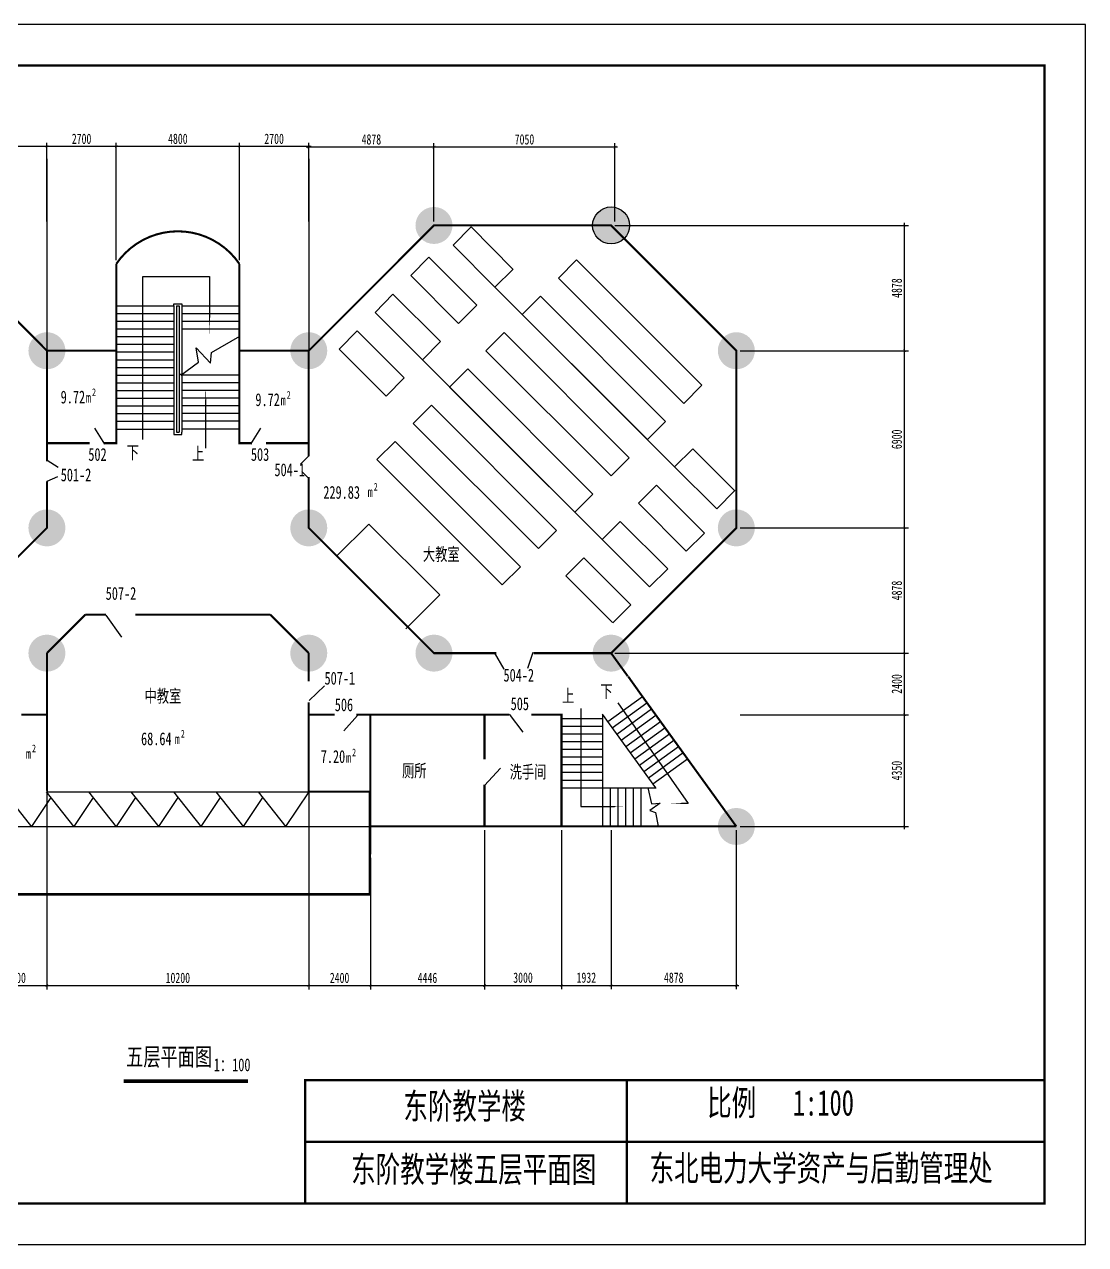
# Model space of a CAD drawing. Extents: x -14860 to 52340, y -41999 to 5521.
# Drawn here: x 11000 to 52340, y -41999 to 5521 of the extents above; entities that cross this region are included whole.
import ezdxf

# ---------------------------------------------------------------- set-up
doc = ezdxf.new("R2010")
doc.units = 0
doc.layers.get('0').update_dxf_attribs({"linetype": 'CONTINUOUS'})
doc.layers.get('DEFPOINTS').update_dxf_attribs({"linetype": 'CONTINUOUS'})
doc.layers.add('其他', color=4, linetype='CONTINUOUS')
doc.styles.add('1', font='SIMFANG.TTF', dxfattribs={"width": 0.7, "height": 400})
doc.dimstyles.get("Standard").update_dxf_attribs({"dimtxt": 0.18, "dimasz": 0.18, "dimexe": 0.18, "dimexo": 0.0625, "dimgap": 0.09, "dimtad": 0, "dimtih": 1, "dimtoh": 1, "dimdec": 4, "dimzin": 0, "dimdsep": 46, "dimtxsty": 'Standard', "dimcen": 0.09, "dimadec": 0, "dimazin": 0, "dimtfac": 1, "dimtdec": 4, "dimtofl": 0, "dimtmove": 0, "dimatfit": 3, "dimfxl": 0, "dimtolj": 1, "dimtzin": 0, "dimarcsym": 0})

# ---------------------------------------------------------------- blocks, each defined once
blk = doc.blocks.new('_ARCHTICK')
at = {"color": 0, "linetype": 'ByBlock', "const_width": 0.15}
blk.add_lwpolyline([(-0.5, -0.5), (0.5, 0.5)], dxfattribs=at)
blk = doc.blocks.new('*D5')
at = {"layer": 'DEFPOINTS', "color": 0}
for p in [(9478, -25715), (11878, -26792), (11878, -31911)]:
    blk.add_point(p, dxfattribs=at)
at = {"layer": '其他', "color": 0, "lineweight": -2}
for p, q in [((11878, -26942), (11878, -32061)), ((9378, -31911), (11978, -31911))]:
    blk.add_line(p, q, dxfattribs=at)
at = {"layer": '其他', "color": 0, "lineweight": -2, "xscale": 100, "yscale": 100, "zscale": 100, "rotation": 180}
blk.add_blockref('_ARCHTICK', (9478, -31911), dxfattribs=at)
at = {"layer": '其他', "color": 0, "lineweight": -2, "xscale": 100, "yscale": 100, "zscale": 100}
blk.add_blockref('_ARCHTICK', (11878, -31911), dxfattribs=at)
at = {"layer": '其他', "color": 0, "insert": (10678, -31611), "char_height": 400, "attachment_point": 5, "style": '1'}
blk.add_mtext('\\A1;2400', dxfattribs=at)
blk = doc.blocks.new('*D6')
at = {"layer": 'DEFPOINTS', "color": 0}
for p in [(11878, -26792), (22078, -26792), (22078, -31911)]:
    blk.add_point(p, dxfattribs=at)
at = {"layer": '其他', "color": 0, "lineweight": -2}
for p, q in [((22078, -26942), (22078, -32061)), ((11778, -31911), (22178, -31911))]:
    blk.add_line(p, q, dxfattribs=at)
at = {"layer": '其他', "color": 0, "lineweight": -2, "xscale": 100, "yscale": 100, "zscale": 100, "rotation": 180}
blk.add_blockref('_ARCHTICK', (11878, -31911), dxfattribs=at)
at = {"layer": '其他', "color": 0, "lineweight": -2, "xscale": 100, "yscale": 100, "zscale": 100}
blk.add_blockref('_ARCHTICK', (22078, -31911), dxfattribs=at)
at = {"layer": '其他', "color": 0, "insert": (16978, -31611), "char_height": 400, "attachment_point": 5, "style": '1'}
blk.add_mtext('\\A1;10200', dxfattribs=at)
blk = doc.blocks.new('*D7')
at = {"layer": 'DEFPOINTS', "color": 0}
for p in [(22078, -26792), (24478, -26792), (24478, -31911)]:
    blk.add_point(p, dxfattribs=at)
at = {"layer": '其他', "color": 0, "lineweight": -2}
for p, q in [((24478, -26942), (24478, -32061)), ((21978, -31911), (24578, -31911))]:
    blk.add_line(p, q, dxfattribs=at)
at = {"layer": '其他', "color": 0, "lineweight": -2, "xscale": 100, "yscale": 100, "zscale": 100, "rotation": 180}
blk.add_blockref('_ARCHTICK', (22078, -31911), dxfattribs=at)
at = {"layer": '其他', "color": 0, "lineweight": -2, "xscale": 100, "yscale": 100, "zscale": 100}
blk.add_blockref('_ARCHTICK', (24478, -31911), dxfattribs=at)
at = {"layer": '其他', "color": 0, "insert": (23278, -31611), "char_height": 400, "attachment_point": 5, "style": '1'}
blk.add_mtext('\\A1;2400', dxfattribs=at)
blk = doc.blocks.new('*D8')
at = {"layer": 'DEFPOINTS', "color": 0}
for p in [(28924, -25715), (24478, -26792), (28924, -31911)]:
    blk.add_point(p, dxfattribs=at)
at = {"layer": '其他', "color": 0, "lineweight": -2}
for p, q in [((28924, -25865), (28924, -32061)), ((24378, -31911), (29024, -31911))]:
    blk.add_line(p, q, dxfattribs=at)
at = {"layer": '其他', "color": 0, "lineweight": -2, "xscale": 100, "yscale": 100, "zscale": 100, "rotation": 180}
blk.add_blockref('_ARCHTICK', (24478, -31911), dxfattribs=at)
at = {"layer": '其他', "color": 0, "lineweight": -2, "xscale": 100, "yscale": 100, "zscale": 100}
blk.add_blockref('_ARCHTICK', (28924, -31911), dxfattribs=at)
at = {"layer": '其他', "color": 0, "insert": (26701, -31611), "char_height": 400, "attachment_point": 5, "style": '1'}
blk.add_mtext('\\A1;4446', dxfattribs=at)
blk = doc.blocks.new('*D9')
at = {"layer": 'DEFPOINTS', "color": 0}
for p in [(28924, -25715), (31924, -25715), (31924, -31905)]:
    blk.add_point(p, dxfattribs=at)
at = {"layer": '其他', "color": 0, "lineweight": -2}
for p, q in [((28924, -25865), (28924, -32055)), ((31924, -25865), (31924, -32055)), ((28824, -31905), (32024, -31905))]:
    blk.add_line(p, q, dxfattribs=at)
at = {"layer": '其他', "color": 0, "lineweight": -2, "xscale": 100, "yscale": 100, "zscale": 100, "rotation": 180}
blk.add_blockref('_ARCHTICK', (28924, -31905), dxfattribs=at)
at = {"layer": '其他', "color": 0, "lineweight": -2, "xscale": 100, "yscale": 100, "zscale": 100}
blk.add_blockref('_ARCHTICK', (31924, -31905), dxfattribs=at)
at = {"layer": '其他', "color": 0, "insert": (30424, -31605), "char_height": 400, "attachment_point": 5, "style": '1'}
blk.add_mtext('\\A1;3000', dxfattribs=at)
blk = doc.blocks.new('*D10')
at = {"layer": 'DEFPOINTS', "color": 0}
for p in [(31924, -25715), (33856, -25715), (33856, -31905)]:
    blk.add_point(p, dxfattribs=at)
at = {"layer": '其他', "color": 0, "lineweight": -2}
for p, q in [((31924, -25865), (31924, -32055)), ((33856, -25865), (33856, -32055)), ((31824, -31905), (33956, -31905))]:
    blk.add_line(p, q, dxfattribs=at)
at = {"layer": '其他', "color": 0, "lineweight": -2, "xscale": 100, "yscale": 100, "zscale": 100, "rotation": 180}
blk.add_blockref('_ARCHTICK', (31924, -31905), dxfattribs=at)
at = {"layer": '其他', "color": 0, "lineweight": -2, "xscale": 100, "yscale": 100, "zscale": 100}
blk.add_blockref('_ARCHTICK', (33856, -31905), dxfattribs=at)
at = {"layer": '其他', "color": 0, "insert": (32890, -31605), "char_height": 400, "attachment_point": 5, "style": '1'}
blk.add_mtext('\\A1;1932', dxfattribs=at)
blk = doc.blocks.new('*D11')
at = {"layer": 'DEFPOINTS', "color": 0}
for p in [(33856, -25715), (38734, -25715), (38734, -31905)]:
    blk.add_point(p, dxfattribs=at)
at = {"layer": '其他', "color": 0, "lineweight": -2}
for p, q in [((38734, -25865), (38734, -32055)), ((33756, -31905), (38834, -31905))]:
    blk.add_line(p, q, dxfattribs=at)
at = {"layer": '其他', "color": 0, "lineweight": -2, "xscale": 100, "yscale": 100, "zscale": 100, "rotation": 180}
blk.add_blockref('_ARCHTICK', (33856, -31905), dxfattribs=at)
at = {"layer": '其他', "color": 0, "lineweight": -2, "xscale": 100, "yscale": 100, "zscale": 100}
blk.add_blockref('_ARCHTICK', (38734, -31905), dxfattribs=at)
at = {"layer": '其他', "color": 0, "insert": (36295, -31605), "char_height": 400, "attachment_point": 5, "style": '1'}
blk.add_mtext('\\A1;4878', dxfattribs=at)
blk = doc.blocks.new('*D12')
at = {"layer": 'DEFPOINTS', "color": 0}
for p in [(38734, -21365), (45286, -21365), (38734, -25715)]:
    blk.add_point(p, dxfattribs=at)
at = {"layer": '其他', "color": 0, "lineweight": -2}
for p, q in [((38884, -21365), (45436, -21365)), ((45286, -25815), (45286, -21265)), ((38884, -25715), (45436, -25715))]:
    blk.add_line(p, q, dxfattribs=at)
at = {"layer": '其他', "color": 0, "lineweight": -2, "xscale": 100, "yscale": 100, "zscale": 100}
for p, rotation in [((45286, -21365), 90), ((45286, -25715), 270)]:
    blk.add_blockref('_ARCHTICK', p, dxfattribs=dict(at, rotation=rotation))
at = {"layer": '其他', "color": 0, "insert": (44986, -23540), "char_height": 400, "attachment_point": 5, "rotation": 90, "style": '1'}
blk.add_mtext('\\A1;4350', dxfattribs=at)
blk = doc.blocks.new('*D13')
at = {"layer": 'DEFPOINTS', "color": 0}
for p in [(33856, -18965), (45286, -18965), (38734, -21365)]:
    blk.add_point(p, dxfattribs=at)
at = {"layer": '其他', "color": 0, "lineweight": -2}
for p, q in [((34006, -18965), (45436, -18965)), ((45286, -21465), (45286, -18865))]:
    blk.add_line(p, q, dxfattribs=at)
at = {"layer": '其他', "color": 0, "lineweight": -2, "xscale": 100, "yscale": 100, "zscale": 100}
for p, rotation in [((45286, -18965), 90), ((45286, -21365), 270)]:
    blk.add_blockref('_ARCHTICK', p, dxfattribs=dict(at, rotation=rotation))
at = {"layer": '其他', "color": 0, "insert": (44986, -20165), "char_height": 400, "attachment_point": 5, "rotation": 90, "style": '1'}
blk.add_mtext('\\A1;2400', dxfattribs=at)
blk = doc.blocks.new('*D14')
at = {"layer": 'DEFPOINTS', "color": 0}
for p in [(38734, -14087), (45286, -14087), (33856, -18965)]:
    blk.add_point(p, dxfattribs=at)
at = {"layer": '其他', "color": 0, "lineweight": -2}
for p, q in [((38884, -14087), (45436, -14087)), ((45286, -19065), (45286, -13987))]:
    blk.add_line(p, q, dxfattribs=at)
at = {"layer": '其他', "color": 0, "lineweight": -2, "xscale": 100, "yscale": 100, "zscale": 100}
for p, rotation in [((45286, -14087), 90), ((45286, -18965), 270)]:
    blk.add_blockref('_ARCHTICK', p, dxfattribs=dict(at, rotation=rotation))
at = {"layer": '其他', "color": 0, "insert": (44986, -16526), "char_height": 400, "attachment_point": 5, "rotation": 90, "style": '1'}
blk.add_mtext('\\A1;4878', dxfattribs=at)
blk = doc.blocks.new('*D15')
at = {"layer": 'DEFPOINTS', "color": 0}
for p in [(38734, -7187), (45286, -7187), (38734, -14087)]:
    blk.add_point(p, dxfattribs=at)
at = {"layer": '其他', "color": 0, "lineweight": -2}
for p, q in [((45286, -14187), (45286, -7087)), ((38884, -7187), (45436, -7187))]:
    blk.add_line(p, q, dxfattribs=at)
at = {"layer": '其他', "color": 0, "lineweight": -2, "xscale": 100, "yscale": 100, "zscale": 100}
for p, rotation in [((45286, -7187), 90), ((45286, -14087), 270)]:
    blk.add_blockref('_ARCHTICK', p, dxfattribs=dict(at, rotation=rotation))
at = {"layer": '其他', "color": 0, "insert": (44986, -10637), "char_height": 400, "attachment_point": 5, "rotation": 90, "style": '1'}
blk.add_mtext('\\A1;6900', dxfattribs=at)
blk = doc.blocks.new('*D16')
at = {"layer": 'DEFPOINTS', "color": 0}
for p in [(33856, -2309), (45286, -2309), (38734, -7187)]:
    blk.add_point(p, dxfattribs=at)
at = {"layer": '其他', "color": 0, "lineweight": -2}
for p, q in [((34006, -2309), (45436, -2309)), ((45286, -7287), (45286, -2209))]:
    blk.add_line(p, q, dxfattribs=at)
at = {"layer": '其他', "color": 0, "lineweight": -2, "xscale": 100, "yscale": 100, "zscale": 100}
for p, rotation in [((45286, -2309), 90), ((45286, -7187), 270)]:
    blk.add_blockref('_ARCHTICK', p, dxfattribs=dict(at, rotation=rotation))
at = {"layer": '其他', "color": 0, "insert": (44986, -4748), "char_height": 400, "attachment_point": 5, "rotation": 90, "style": '1'}
blk.add_mtext('\\A1;4878', dxfattribs=at)
blk = doc.blocks.new('*D17')
at = {"layer": 'DEFPOINTS', "color": 0}
for p in [(26956, 742), (26956, -2309), (34006, -2309)]:
    blk.add_point(p, dxfattribs=at)
at = {"layer": '其他', "color": 0, "lineweight": -2}
for p, q in [((34106, 742), (26856, 742)), ((26956, -2159), (26956, 892)), ((34006, -2159), (34006, 892))]:
    blk.add_line(p, q, dxfattribs=at)
at = {"layer": '其他', "color": 0, "lineweight": -2, "xscale": 100, "yscale": 100, "zscale": 100, "rotation": 180}
blk.add_blockref('_ARCHTICK', (26956, 742), dxfattribs=at)
at = {"layer": '其他', "color": 0, "lineweight": -2, "xscale": 100, "yscale": 100, "zscale": 100}
blk.add_blockref('_ARCHTICK', (34006, 742), dxfattribs=at)
at = {"layer": '其他', "color": 0, "insert": (30481, 1042), "char_height": 400, "attachment_point": 5, "style": '1'}
blk.add_mtext('\\A1;7050', dxfattribs=at)
blk = doc.blocks.new('*D18')
at = {"layer": 'DEFPOINTS', "color": 0}
for p in [(22078, 742), (22078, -2309), (26956, -2309)]:
    blk.add_point(p, dxfattribs=at)
at = {"layer": '其他', "color": 0, "lineweight": -2}
for p, q in [((27056, 742), (21978, 742)), ((22078, -2159), (22078, 892))]:
    blk.add_line(p, q, dxfattribs=at)
at = {"layer": '其他', "color": 0, "lineweight": -2, "xscale": 100, "yscale": 100, "zscale": 100, "rotation": 180}
blk.add_blockref('_ARCHTICK', (22078, 742), dxfattribs=at)
at = {"layer": '其他', "color": 0, "lineweight": -2, "xscale": 100, "yscale": 100, "zscale": 100}
blk.add_blockref('_ARCHTICK', (26956, 742), dxfattribs=at)
at = {"layer": '其他', "color": 0, "insert": (24517, 1042), "char_height": 400, "attachment_point": 5, "style": '1'}
blk.add_mtext('\\A1;4878', dxfattribs=at)
blk = doc.blocks.new('*D19')
at = {"layer": 'DEFPOINTS', "color": 0}
for p in [(19378, 765), (22078, -2159), (19378, -3808)]:
    blk.add_point(p, dxfattribs=at)
at = {"layer": '其他', "color": 0, "lineweight": -2}
for p, q in [((22178, 765), (19278, 765)), ((19378, -3658), (19378, 915)), ((22078, -2009), (22078, 915))]:
    blk.add_line(p, q, dxfattribs=at)
at = {"layer": '其他', "color": 0, "lineweight": -2, "xscale": 100, "yscale": 100, "zscale": 100, "rotation": 180}
blk.add_blockref('_ARCHTICK', (19378, 765), dxfattribs=at)
at = {"layer": '其他', "color": 0, "lineweight": -2, "xscale": 100, "yscale": 100, "zscale": 100}
blk.add_blockref('_ARCHTICK', (22078, 765), dxfattribs=at)
at = {"layer": '其他', "color": 0, "insert": (20728, 1065), "char_height": 400, "attachment_point": 5, "style": '1'}
blk.add_mtext('\\A1;2700', dxfattribs=at)
blk = doc.blocks.new('*D20')
at = {"layer": 'DEFPOINTS', "color": 0}
for p in [(14578, 765), (14578, -3808), (19378, -3808)]:
    blk.add_point(p, dxfattribs=at)
at = {"layer": '其他', "color": 0, "lineweight": -2}
for p, q in [((19478, 765), (14478, 765)), ((14578, -3658), (14578, 915))]:
    blk.add_line(p, q, dxfattribs=at)
at = {"layer": '其他', "color": 0, "lineweight": -2, "xscale": 100, "yscale": 100, "zscale": 100, "rotation": 180}
blk.add_blockref('_ARCHTICK', (14578, 765), dxfattribs=at)
at = {"layer": '其他', "color": 0, "lineweight": -2, "xscale": 100, "yscale": 100, "zscale": 100}
blk.add_blockref('_ARCHTICK', (19378, 765), dxfattribs=at)
at = {"layer": '其他', "color": 0, "insert": (16978, 1065), "char_height": 400, "attachment_point": 5, "style": '1'}
blk.add_mtext('\\A1;4800', dxfattribs=at)
blk = doc.blocks.new('*D21')
at = {"layer": 'DEFPOINTS', "color": 0}
for p in [(11878, 765), (11878, -2309), (14578, -3808)]:
    blk.add_point(p, dxfattribs=at)
at = {"layer": '其他', "color": 0, "lineweight": -2}
for p, q in [((14678, 765), (11778, 765)), ((11878, -2159), (11878, 915))]:
    blk.add_line(p, q, dxfattribs=at)
at = {"layer": '其他', "color": 0, "lineweight": -2, "xscale": 100, "yscale": 100, "zscale": 100, "rotation": 180}
blk.add_blockref('_ARCHTICK', (11878, 765), dxfattribs=at)
at = {"layer": '其他', "color": 0, "lineweight": -2, "xscale": 100, "yscale": 100, "zscale": 100}
blk.add_blockref('_ARCHTICK', (14578, 765), dxfattribs=at)
at = {"layer": '其他', "color": 0, "insert": (13228, 1065), "char_height": 400, "attachment_point": 5, "style": '1'}
blk.add_mtext('\\A1;2700', dxfattribs=at)
blk = doc.blocks.new('*D22')
at = {"layer": 'DEFPOINTS', "color": 0}
for p in [(7000, 765), (7000, -2309), (11878, -2309)]:
    blk.add_point(p, dxfattribs=at)
at = {"layer": '其他', "color": 0, "lineweight": -2}
for p, q in [((11978, 765), (6900, 765)), ((7000, -2159), (7000, 915))]:
    blk.add_line(p, q, dxfattribs=at)
at = {"layer": '其他', "color": 0, "lineweight": -2, "xscale": 100, "yscale": 100, "zscale": 100, "rotation": 180}
blk.add_blockref('_ARCHTICK', (7000, 765), dxfattribs=at)
at = {"layer": '其他', "color": 0, "lineweight": -2, "xscale": 100, "yscale": 100, "zscale": 100}
blk.add_blockref('_ARCHTICK', (11878, 765), dxfattribs=at)
at = {"layer": '其他', "color": 0, "insert": (9439, 1065), "char_height": 400, "attachment_point": 5, "style": '1'}
blk.add_mtext('\\A1;4878', dxfattribs=at)

msp = doc.modelspace()

# ---------------------------------------------------------------- hatches: boundary and pattern name
at = {"layer": '其他'}
h = msp.add_hatch(color=0, dxfattribs=at)
edge = h.paths.add_edge_path()
edge.add_arc((26956, -2308.5), 720.8, 180, 540, ccw=False)
h = msp.add_hatch(color=0, dxfattribs=at)
edge = h.paths.add_edge_path()
edge.add_arc((33856, -2308.5), 720.8, 0, 360)
h = msp.add_hatch(color=0, dxfattribs=at)
edge = h.paths.add_edge_path()
edge.add_arc((11878, -7186.5), 720.8, 0, 360)
h = msp.add_hatch(color=0, dxfattribs=at)
edge = h.paths.add_edge_path()
edge.add_arc((22078, -7186.5), 720.8, 180, 540, ccw=False)
h = msp.add_hatch(color=0, dxfattribs=at)
edge = h.paths.add_edge_path()
edge.add_arc((38734, -7186.5), 720.8, 180, 540, ccw=False)
h = msp.add_hatch(color=0, dxfattribs=at)
edge = h.paths.add_edge_path()
edge.add_arc((11878, -14086.5), 720.8, 0, 360)
h = msp.add_hatch(color=0, dxfattribs=at)
edge = h.paths.add_edge_path()
edge.add_arc((22078, -14086.5), 720.8, 180, 540, ccw=False)
h = msp.add_hatch(color=0, dxfattribs=at)
edge = h.paths.add_edge_path()
edge.add_arc((38734, -14086.5), 720.8, 180, 540, ccw=False)
h = msp.add_hatch(color=0, dxfattribs=at)
edge = h.paths.add_edge_path()
edge.add_arc((11878, -18964.5), 720.8, 0, 360)
h = msp.add_hatch(color=0, dxfattribs=at)
edge = h.paths.add_edge_path()
edge.add_arc((22078, -18964.5), 720.8, 180, 540, ccw=False)
h = msp.add_hatch(color=0, dxfattribs=at)
edge = h.paths.add_edge_path()
edge.add_arc((26956, -18964.5), 720.8, 180, 540, ccw=False)
h = msp.add_hatch(color=0, dxfattribs=at)
edge = h.paths.add_edge_path()
edge.add_arc((33856, -18964.5), 720.8, 180, 540, ccw=False)
h = msp.add_hatch(color=0, dxfattribs=at)
edge = h.paths.add_edge_path()
edge.add_arc((38734, -25714.5), 720.8, 180, 540, ccw=False)

# ---------------------------------------------------------------- linework, layer by layer
at = {"layer": '其他', "color": 0}
for p, q in [((52340, 5521.5), (-14860, 5521.5)), ((52340, -41998.5), (52340, 5521.5)), ((11878, 285.5), (11878, -11486.2)), ((22078, 285.5), (22078, -11298.4)), ((28410.6, -2366.9), (27700.3, -3074.6)), ((30029.6, -4004.6), (28401.5, -2366.9)), ((29331.6, -4711.7), (27700.3, -3074.6)), ((26749.9, -3544.1), (26053.2, -4261.7)), ((28624.5, -5418.8), (26749.9, -3544.1)), ((32513.6, -3651), (31806.5, -4358.1)), ((37391.6, -8529), (32513.6, -3651)), ((27917.4, -6125.9), (26053.2, -4261.7)), ((30038.7, -4004.6), (29331.6, -4711.7)), ((15613.6, -10640.2), (15613.6, -4297.2)), ((15613.6, -4297.2), (18209.3, -4297.2)), ((18209.3, -4297.2), (18209.3, -5894.5)), ((35270.3, -10650.3), (29331.6, -4711.7)), ((36684.5, -9236.1), (31806.5, -4358.1)), ((36684.5, -9236.1), (31806.5, -4358.1)), ((25356.6, -4979.3), (24660, -5696.9)), ((27210.3, -6833), (25356.6, -4979.3)), ((31099.4, -5065.2), (30392.3, -5772.3)), ((35977.4, -9943.2), (31099.4, -5065.2)), ((14572.6, -5436.6), (16828, -5436.6)), ((14578, -5436.5), (16828, -5436.5)), ((16828, -5436.5), (16828, -5359.4)), ((16828, -5359.4), (17129.4, -5359.4)), ((16828, -5436.5), (16828, -10357.6)), ((16928, -5436.5), (16928, -10357.6)), ((16928, -5436.5), (17028, -5436.5)), ((17028, -5436.5), (17028, -10357.6)), ((17129.4, -5359.4), (17128, -5436.5)), ((17128, -5436.5), (17128, -10357.6)), ((17128, -5436.5), (19378, -5436.5)), ((17128, -5436.5), (17560.4, -5436.5)), ((32441.8, -13478.8), (24660, -5696.9)), ((28624.5, -5418.8), (27917.4, -6125.9)), ((14572.6, -5736.6), (16828, -5736.6)), ((14572.6, -6036.6), (16828, -6036.6)), ((17128, -5736.5), (19378, -5736.5)), ((17128, -6036.5), (19378, -6036.5)), ((30392.3, -5772.3), (36330.9, -11711)), ((35270.3, -10650.3), (30392.3, -5772.3)), ((14572.6, -6336.6), (16828, -6336.6)), ((14572.6, -6336.6), (16828, -6336.6)), ((14572.6, -6636.6), (16828, -6636.6)), ((17128, -6336.5), (19378, -6336.5)), ((18293.1, -7262), (19395.4, -6619.7)), ((23963.3, -6414.5), (23266.7, -7132.1)), ((25796.1, -8247.2), (23963.3, -6414.5)), ((29685.1, -6479.4), (28978, -7186.5)), ((34563.1, -11357.4), (29685.1, -6479.4)), ((14572.6, -6936.6), (16828, -6936.6)), ((17787.8, -7629), (17696, -7078.5)), ((17696, -7078.5), (18247.2, -7674.9)), ((27210.3, -6833), (26503.2, -7540.1)), ((14572.6, -7236.6), (16828, -7236.6)), ((14572.6, -7536.6), (16828, -7536.6)), ((18247.2, -7674.9), (18293.1, -7262)), ((25089, -8954.3), (23266.7, -7132.1)), ((33856, -12064.5), (28978, -7186.5)), ((33856, -12064.5), (28978, -7186.5)), ((14572.6, -7836.6), (16828, -7836.6)), ((17098.9, -8133.7), (17787.8, -7629)), ((28270.9, -7893.7), (27563.8, -8600.8)), ((33148.9, -12771.7), (28270.9, -7893.7)), ((14572.6, -8136.6), (16828, -8136.6)), ((14572.6, -8436.6), (16828, -8436.6)), ((17028, -8098.4), (17128, -8098.4)), ((19383.5, -8136.6), (17128, -8136.6)), ((19383.5, -8436.6), (17128, -8436.6)), ((25796.1, -8247.2), (25089, -8954.3)), ((37391.6, -8529), (36684.5, -9236.1)), ((14572.6, -8736.6), (16828, -8736.6)), ((19383.5, -8736.6), (17128, -8736.6)), ((27563.8, -8600.8), (35345.7, -16382.6)), ((14572.6, -9036.6), (16828, -9036.6)), ((14572.6, -9336.6), (16828, -9336.6)), ((19383.5, -9036.6), (17128, -9036.6)), ((19383.5, -9336.6), (17128, -9336.6)), ((18063.4, -10978.2), (18063.4, -9097.1)), ((26856.7, -9307.9), (26149.6, -10015)), ((31734.7, -14185.9), (26856.7, -9307.9)), ((14572.6, -9636.6), (16828, -9636.6)), ((14572.6, -9936.6), (16828, -9936.6)), ((19383.5, -9636.6), (17128, -9636.6)), ((19383.5, -9936.6), (17128, -9936.6)), ((35977.4, -9943.2), (35270.3, -10650.3)), ((14137.6, -10827.1), (13746.1, -10206.1)), ((14572.6, -10236.6), (16828, -10236.6)), ((16828, -10357.6), (16828, -10450.3)), ((16828, -10450.3), (17128.2, -10450.3)), ((16928, -10357.6), (17028, -10357.6)), ((19383.5, -10236.6), (17128, -10236.6)), ((17128.2, -10450.3), (17128.2, -10357.6)), ((19818.5, -10827.1), (20209.9, -10206.1)), ((31027.6, -14893), (26149.6, -10015)), ((25442.5, -10722.1), (24735.4, -11429.2)), ((30320.5, -15600.1), (25442.5, -10722.1)), ((22077.2, -11279.4), (21752.4, -11603.8)), ((34563.1, -11357.4), (33856, -12064.5)), ((37038, -11003.9), (36330.9, -11711)), ((37038, -11013), (38675.7, -12641.1)), ((11882.7, -11451.1), (12322.2, -11718.4)), ((29613.4, -16307.2), (24735.4, -11429.2)), ((36330.9, -11711), (37968, -13342.2)), ((11882.7, -12271.9), (12303.1, -12081)), ((22077.2, -12157.4), (21809.7, -11890.2)), ((33148.9, -12771.7), (32441.8, -13478.8)), ((35623.8, -12418.1), (34916.7, -13125.2)), ((35623.8, -12418.1), (37498.4, -14292.7)), ((38675.7, -12632), (37968, -13342.2)), ((34916.7, -13125.2), (36780.9, -14989.4)), ((23163.5, -15186.4), (24413.8, -13936.1)), ((27177.6, -16699.8), (24413.8, -13936.1)), ((31027.6, -14893), (31734.7, -14185.9)), ((34209.6, -13832.3), (33502.5, -14539.4)), ((34209.6, -13832.3), (36063.3, -15686)), ((37498.4, -14292.7), (36780.9, -14989.4)), ((30320.5, -15600.1), (29613.4, -16307.2)), ((32795.4, -15246.5), (32088.3, -15953.6)), ((32795.4, -15246.5), (34628.1, -17079.3)), ((32088.3, -15953.6), (33910.5, -17775.9)), ((36063.3, -15686), (35345.7, -16382.6)), ((25857.9, -18019.5), (27177.6, -16699.8)), ((34628.1, -17079.3), (33921, -17786.4)), ((14178.2, -17488.7), (14786.6, -18346.6)), ((29300.1, -18945.1), (29678.1, -19592.4)), ((30812.1, -18945.1), (30596.1, -19565.4)), ((22087.5, -20813.2), (22695.9, -20241.3)), ((33725.9, -21627.3), (35075.5, -20652)), ((33901.6, -21870.5), (35251.2, -20895.2)), ((34117.6, -20905.4), (36856.9, -24817.2)), ((29879.5, -21339.3), (30420.1, -22041.2)), ((32681.8, -21116.3), (32681.8, -24936.3)), ((35592, -24209.5), (33515.9, -21336.8)), ((33515.9, -21336.8), (33515.9, -24209.5)), ((34077.3, -22113.6), (35427, -21138.3)), ((34253.1, -22356.8), (35602.7, -21381.5)), ((23982.6, -21393.3), (23442.1, -21987.2)), ((33515.9, -21518.1), (31924, -21518.1)), ((33515.9, -21818.1), (31924, -21818.1)), ((33515.9, -21518.1), (33515.9, -24209.5)), ((34428.8, -22599.9), (35778.4, -21624.6)), ((33515.9, -22118.1), (31924, -22118.1)), ((34604.5, -22843.1), (35954.1, -21867.8)), ((34780.2, -23086.3), (36129.8, -22110.9)), ((33515.9, -22418.1), (31924, -22418.1)), ((33515.9, -22718.1), (31924, -22718.1)), ((34955.9, -23329.4), (36305.5, -22354.1)), ((35131.7, -23572.6), (36481.3, -22597.2)), ((33515.9, -23018.1), (31924, -23018.1)), ((35307.4, -23815.7), (36657, -22840.4)), ((35483.1, -24058.9), (36832.7, -23083.5)), ((9478, -23458), (11276.3, -25723.1)), ((28924, -24118.2), (29549.9, -23444.9)), ((33515.9, -23318.1), (31924, -23318.1)), ((33515.9, -23618.1), (31924, -23618.1)), ((33515.9, -23918.1), (31924, -23918.1)), ((33515.9, -24218.1), (31924, -24218.1)), ((33515.9, -24209.5), (35288.6, -24209.5)), ((33515.9, -24209.5), (33515.9, -25714.5)), ((33815.9, -24209.5), (33815.9, -25714.5)), ((34115.9, -24209.5), (34115.9, -25714.5)), ((34415.9, -24209.5), (34415.9, -25714.5)), ((34715.9, -24209.5), (34715.9, -25714.5)), ((35015.9, -24209.5), (35015.9, -25714.5)), ((35288.6, -24209.5), (35435.4, -24834.4)), ((35288.6, -24209.5), (35615.6, -24209.5)), ((12029.4, -24586.8), (11274.7, -25714.5)), ((11853, -24364.5), (12931.5, -25723.1)), ((11878, -24364.5), (11878, -28088.1)), ((11878, -24364.5), (22078, -24364.5)), ((13679.4, -24586.8), (12924.7, -25714.5)), ((13503, -24364.5), (14581.5, -25723.1)), ((15329.4, -24586.8), (14574.7, -25714.5)), ((15153, -24364.5), (16231.5, -25723.1)), ((16979.4, -24586.8), (16224.7, -25714.5)), ((16803, -24364.5), (17881.5, -25723.1)), ((18629.4, -24586.8), (17874.7, -25714.5)), ((18453, -24364.5), (19531.5, -25723.1)), ((20279.4, -24586.8), (19524.7, -25714.5)), ((20103, -24364.5), (21181.5, -25723.1)), ((22078, -24364.5), (21174.7, -25714.5)), ((22078, -24364.5), (22078, -28088.1)), ((24428, -24364.5), (24428, -28329.3)), ((24478, -24364.5), (24478, -26792.3)), ((32681.8, -24936.3), (33982.1, -24936.3)), ((35766.8, -24808.9), (35358.9, -25089.1)), ((35358.9, -25089.1), (35588.4, -25165.5)), ((35435.4, -24834.4), (35766.8, -24808.9)), ((35588.4, -25165.5), (35690.4, -25700.3)), ((36856.9, -24817.2), (36600.1, -24817.2)), ((9478, -25714.5), (24478, -25714.5)), ((24478, -28379.3), (24478, -25714.5)), ((9478, -28329.3), (24478, -28329.3)), ((9478, -28379.3), (24478, -28379.3)), ((-14860, -41998.5), (52340, -41998.5))]:
    msp.add_line(p, q, dxfattribs=at)
for points, const_width in [([(-10860, 3921.5), (50740, 3921.5), (50740, -40398.5), (-10860, -40398.5), (-10860, 3921.5)], 96), ([(-550.2, -19864.4), (100, -18964.5), (-4778, -14086.5), (-4778, -7186.5), (100, -2308.5), (7000, -2308.5), (11878, -7186.5), (11878, -11489.3)], 80), ([(34506.3, -19864.4), (33856, -18964.5), (38734, -14086.5), (38734, -7186.5), (33856, -2308.5), (26956, -2308.5), (22078, -7186.5), (22078, -11298.4)], 80), ([(14091.6, -10786.5), (14578, -10786.5), (14578, -7186.5), (14578, -5436.5), (14578, -3808.5)], 80), ([(19864.5, -10786.5), (19378, -10786.5), (19378, -7186.5), (19378, -5436.5), (19378, -3808.5)], 80), ([(11878, -7186.5), (11878, -10786.5), (13538.9, -10786.5)], 80), ([(14578, -7186.5), (11878, -7186.5)], 80), ([(19378, -7186.5), (22078, -7186.5)], 80), ([(22078, -7186.5), (22078, -10786.5), (20417.2, -10786.5)], 80), ([(11878, -12271.9), (11878, -14086.5), (7000, -18964.5), (3333.8, -18964.5)], 80), ([(22078, -12100.1), (22078, -14086.5), (26956, -18964.5), (29381.1, -18964.5)], 80), ([(13378, -17464.5), (11878, -18964.5)], 80), ([(14178.2, -17464.5), (13378, -17464.5)], 80), ([(20578, -17464.5), (15323.4, -17464.5)], 80), ([(20578, -17464.5), (22078, -18964.5)], 80), ([(11878, -21364.5), (11878, -18964.5)], 80), ([(22078, -20062.5), (22078, -18964.5)], 80), ([(30839.1, -18964.5), (33856, -18964.5)], 80), ([(34519.9, -19871.6), (35005.4, -20555)], 80), ([(22078, -21364.5), (22078, -20884.7)], 80), ([(38734, -25714.5), (35005.4, -20555)], 80), ([(11853, -24364.5), (11878, -24364.5), (11878, -21364.5), (10875.3, -21364.5)], 80), ([(28924, -24090.5), (28924, -25714.5), (24478, -25714.5), (24478, -24364.5), (22078, -24364.5), (22078, -21364.5), (23080.7, -21364.5)], 80), ([(23932.8, -21364.5), (24478, -21364.5), (28924, -21364.5)], 80), ([(24478, -21364.5), (24478, -24364.5)], 80), ([(29879.5, -21364.5), (28924, -21364.5), (28924, -23105.4)], 80), ([(38734, -25714.5), (31924, -25714.5), (31924, -21364.5), (30744.4, -21364.5)], 80), ([(31924, -25714.5), (28924, -25714.5)], 80), ([(14872, -35633.4), (19705.5, -35633.4)], 140), ([(50740, -40398.5), (21940, -40398.5), (21940, -35598.5), (50740, -35598.5), (50740, -40398.5)], 96), ([(34466.2, -35598.5), (34466.2, -40398.5)], 96), ([(21940, -37998.5), (50740, -37998.5)], 96)]:
    msp.add_lwpolyline(points, dxfattribs=dict(at, const_width=const_width))
at = {"layer": '其他', "color": 0, "const_width": 80}
msp.add_lwpolyline([(19378, -3808.5, 0.530014), (14578, -3808.5, 0.530014)], format="xyb", dxfattribs=at)
at = {"layer": '其他', "color": 0}
for points in [[(18209.3, -5894.5, 40, 0, 0), (18209.3, -6589, 0, 0, 0)], [(18063.4, -9097.1, 40, 0, 0), (18063.4, -8597.3, 0, 0, 0)], [(33982.1, -24936.3, 30, 0, 0), (34339.1, -24936.3, 0, 0, 0)], [(36600.1, -24817.2, 35, 0, 0), (36107.9, -24817.2, 0, 0, 0)]]:
    msp.add_lwpolyline(points, format="xyseb", dxfattribs=at)
msp.add_circle((33856, -2308.5), 720.8, dxfattribs=at)

# ---------------------------------------------------------------- texts
at = {"layer": '其他', "color": 0, "attachment_point": 1, "style": '1'}
for s, insert, char_height, width in [('9.72', (12412.9, -8740), 500, 2442.131), ('m', (13400.2, -8808.5), 400, 2549.887), ('2', (13634, -8652.8), 300, 4739.588), ('9.72', (19999.1, -8843.8), 500, 2442.131), ('m', (20986.4, -8912.3), 400, 2549.887), ('2', (21220.2, -8756.6), 300, 4739.588), ('下', (14987.9, -10899.5), 500, 2711.597), ('上', (17529.3, -10949.7), 500, 2651.577), ('2', (24610.1, -12333.2), 300, 4739.588), ('229.83', (22645.7, -12452.7), 500, 2442.131), ('m', (24376.3, -12488.9), 400, 2549.887), ('大教室', (26522.9, -14860.6), 500, 7026.68), ('中教室', (15681.3, -20384.3), 500, 9519.841), ('上', (31948.6, -20377.7), 500, 2651.577), ('下', (33438.5, -20197.9), 500, 3321.979), ('68.64', (15544.1, -22049.1), 500, 2442.131), ('m', (16859.8, -22107.8), 400, 2549.887), ('2', (17093.6, -21952.1), 300, 4739.588), ('m', (11062, -22679.8), 400, 2549.887), ('2', (11295.8, -22524.1), 300, 4739.588), ('7.20', (22545.2, -22741), 500, 2442.131), ('2', (23766.3, -22679.8), 300, 4739.588), ('m', (23532.4, -22835.5), 400, 2549.887), ('厕所', (25710.9, -23293), 500, 2955.236), ('洗手间', (29902.6, -23338), 500, 3408.055), ('五层平面图', (14966.3, -34333.3), 700, 42395.975), ('1：100', (18378.7, -34745.7), 500, 34960.588), ('    东阶教学楼', (23859.4, -36103.5), 1000, 14904.503), ('比例   1:100', (37597.5, -35974.1), 1000, 14904.503), ('东阶教学楼五层平面图', (23729.8, -38563.2), 1000, 14904.503), ('东北电力大学资产与后勤管理处', (35353.8, -38519.2), 1000, 14904.503)]:
    msp.add_mtext(s, dxfattribs=dict(at, insert=insert, char_height=char_height, width=width))
at = {"layer": '其他', "char_height": 500, "attachment_point": 1, "style": '1'}
for s, insert, width in [('502', (13490.4, -10975.5), 677.209), ('503', (19824.3, -10975.5), 677.209), ('501-2', (12414.8, -11771.4), 1115.402), ('504-1', (20740.5, -11572.4), 1035.731), ('507-2', (14167.6, -16387.3), 1195.074), ('507-1', (22692.5, -19690), 1155.238), ('504-2', (29663.7, -19570.6), 1075.567), ('506', (23090.8, -20724.6), 876.388), ('505', (29942.6, -20684.8), 717.044)]:
    msp.add_mtext(s, dxfattribs=dict(at, insert=insert, width=width))

# ---------------------------------------------------------------- dimensions: what is measured, and where the dimension line sits
at = {"layer": '其他', "color": 0}
for base, p1, p2, override, picture, middle in [((7000, 764.9), (11878, -2308.5), (7000, -2308.5), {"dimtxt": 400, "dimasz": 100, "dimexe": 150, "dimexo": 150, "dimgap": 100, "dimtad": 1, "dimtih": 0, "dimtoh": 0, "dimdec": 0, "dimzin": 8, "dimlunit": 5, "dimtxsty": '1', "dimblk1": 'ARCHTICK', "dimblk2": 'ARCHTICK', "dimsah": 1, "dimcen": 2.5, "dimdle": 100, "dimse1": 1, "dimtdec": 0, "dimtofl": 1, "dimtmove": 1, "dimfrac": 2}, '*D22', (9439, 1064.9)), ((11878, 764.9), (14578, -3808.5), (11878, -2308.5), {"dimtxt": 400, "dimasz": 100, "dimexe": 150, "dimexo": 150, "dimgap": 100, "dimtad": 1, "dimtih": 0, "dimtoh": 0, "dimdec": 0, "dimzin": 8, "dimlunit": 5, "dimtxsty": '1', "dimblk1": 'ARCHTICK', "dimblk2": 'ARCHTICK', "dimsah": 1, "dimcen": 2.5, "dimdle": 100, "dimse1": 1, "dimtdec": 0, "dimtofl": 1, "dimtmove": 1, "dimfrac": 2}, '*D21', (13228, 1064.9)), ((14578, 764.9), (19378, -3808.5), (14578, -3808.5), {"dimtxt": 400, "dimasz": 100, "dimexe": 150, "dimexo": 150, "dimgap": 100, "dimtad": 1, "dimtih": 0, "dimtoh": 0, "dimdec": 0, "dimzin": 8, "dimlunit": 5, "dimtxsty": '1', "dimblk1": 'ARCHTICK', "dimblk2": 'ARCHTICK', "dimsah": 1, "dimcen": 2.5, "dimdle": 100, "dimse1": 1, "dimtdec": 0, "dimtofl": 1, "dimtmove": 1, "dimfrac": 2}, '*D20', (16978, 1064.9)), ((19378, 764.9), (22078, -2158.5), (19378, -3808.5), {"dimtxt": 400, "dimasz": 100, "dimexe": 150, "dimexo": 150, "dimgap": 100, "dimtad": 1, "dimtih": 0, "dimtoh": 0, "dimdec": 0, "dimzin": 8, "dimlunit": 5, "dimtxsty": '1', "dimblk1": 'ARCHTICK', "dimblk2": 'ARCHTICK', "dimsah": 1, "dimcen": 2.5, "dimdle": 100, "dimtdec": 0, "dimtofl": 1, "dimfrac": 2}, '*D19', (20728, 1064.9)), ((22078, 741.8), (26956, -2308.5), (22078, -2308.5), {"dimtxt": 400, "dimasz": 100, "dimexe": 150, "dimexo": 150, "dimgap": 100, "dimtad": 1, "dimtih": 0, "dimtoh": 0, "dimdec": 0, "dimzin": 8, "dimlunit": 5, "dimtxsty": '1', "dimblk1": 'ARCHTICK', "dimblk2": 'ARCHTICK', "dimsah": 1, "dimcen": 2.5, "dimdle": 100, "dimse1": 1, "dimtdec": 0, "dimtofl": 1, "dimtmove": 1, "dimfrac": 2}, '*D18', (24517, 1041.8)), ((26956, 741.8), (34006, -2308.5), (26956, -2308.5), {"dimtxt": 400, "dimasz": 100, "dimexe": 150, "dimexo": 150, "dimgap": 100, "dimtad": 1, "dimtih": 0, "dimtoh": 0, "dimdec": 0, "dimzin": 8, "dimlunit": 5, "dimtxsty": '1', "dimblk1": 'ARCHTICK', "dimblk2": 'ARCHTICK', "dimsah": 1, "dimcen": 2.5, "dimdle": 100, "dimtdec": 0, "dimtofl": 1, "dimfrac": 2}, '*D17', (30481, 1041.8)), ((11878, -31911), (9478, -25714.5), (11878, -26792.3), {"dimtxt": 400, "dimasz": 100, "dimexe": 150, "dimexo": 150, "dimgap": 100, "dimtad": 1, "dimtih": 0, "dimtoh": 0, "dimdec": 0, "dimzin": 8, "dimlunit": 5, "dimtxsty": '1', "dimblk1": 'ARCHTICK', "dimblk2": 'ARCHTICK', "dimsah": 1, "dimcen": 2.5, "dimdle": 100, "dimse1": 1, "dimtdec": 0, "dimtofl": 1, "dimtmove": 1, "dimfrac": 2}, '*D5', (10678, -31611)), ((28924, -31911), (24478, -26792.3), (28924, -25714.5), {"dimtxt": 400, "dimasz": 100, "dimexe": 150, "dimexo": 150, "dimgap": 100, "dimtad": 1, "dimtih": 0, "dimtoh": 0, "dimdec": 0, "dimzin": 8, "dimlunit": 5, "dimtxsty": '1', "dimblk1": 'ARCHTICK', "dimblk2": 'ARCHTICK', "dimsah": 1, "dimcen": 2.5, "dimdle": 100, "dimse1": 1, "dimtdec": 0, "dimtofl": 1, "dimtmove": 1, "dimfrac": 2}, '*D8', (26701, -31611)), ((31924, -31905.2), (28924, -25714.5), (31924, -25714.5), {"dimtxt": 400, "dimasz": 100, "dimexe": 150, "dimexo": 150, "dimgap": 100, "dimtad": 1, "dimtih": 0, "dimtoh": 0, "dimdec": 0, "dimzin": 8, "dimlunit": 5, "dimtxsty": '1', "dimblk1": 'ARCHTICK', "dimblk2": 'ARCHTICK', "dimsah": 1, "dimcen": 2.5, "dimdle": 100, "dimtdec": 0, "dimtofl": 1, "dimfrac": 2}, '*D9', (30424, -31605.2)), ((33856, -31905.2), (31924, -25714.5), (33856, -25714.5), {"dimtxt": 400, "dimasz": 100, "dimexe": 150, "dimexo": 150, "dimgap": 100, "dimtad": 1, "dimtih": 0, "dimtoh": 0, "dimdec": 0, "dimzin": 8, "dimlunit": 5, "dimtxsty": '1', "dimblk1": 'ARCHTICK', "dimblk2": 'ARCHTICK', "dimsah": 1, "dimcen": 2.5, "dimdle": 100, "dimtdec": 0, "dimtofl": 1, "dimfrac": 2}, '*D10', (32890, -31605.2)), ((38734, -31905.2), (33856, -25714.5), (38734, -25714.5), {"dimtxt": 400, "dimasz": 100, "dimexe": 150, "dimexo": 150, "dimgap": 100, "dimtad": 1, "dimtih": 0, "dimtoh": 0, "dimdec": 0, "dimzin": 8, "dimlunit": 5, "dimtxsty": '1', "dimblk1": 'ARCHTICK', "dimblk2": 'ARCHTICK', "dimsah": 1, "dimcen": 2.5, "dimdle": 100, "dimse1": 1, "dimtdec": 0, "dimtofl": 1, "dimtmove": 1, "dimfrac": 2}, '*D11', (36295, -31605.2)), ((22078, -31911), (11878, -26792.3), (22078, -26792.3), {"dimtxt": 400, "dimasz": 100, "dimexe": 150, "dimexo": 150, "dimgap": 100, "dimtad": 1, "dimtih": 0, "dimtoh": 0, "dimdec": 0, "dimzin": 8, "dimlunit": 5, "dimtxsty": '1', "dimblk1": 'ARCHTICK', "dimblk2": 'ARCHTICK', "dimsah": 1, "dimcen": 2.5, "dimdle": 100, "dimse1": 1, "dimtdec": 0, "dimtofl": 1, "dimtmove": 1, "dimfrac": 2}, '*D6', (16978, -31611)), ((24478, -31911), (22078, -26792.3), (24478, -26792.3), {"dimtxt": 400, "dimasz": 100, "dimexe": 150, "dimexo": 150, "dimgap": 100, "dimtad": 1, "dimtih": 0, "dimtoh": 0, "dimdec": 0, "dimzin": 8, "dimlunit": 5, "dimtxsty": '1', "dimblk1": 'ARCHTICK', "dimblk2": 'ARCHTICK', "dimsah": 1, "dimcen": 2.5, "dimdle": 100, "dimse1": 1, "dimtdec": 0, "dimtofl": 1, "dimtmove": 1, "dimfrac": 2}, '*D7', (23278, -31611))]:
    dim = msp.add_linear_dim(base=base, p1=p1, p2=p2, dimstyle='Standard', override=override, dxfattribs=at)
    dim.commit()
    dim.dimension.update_dxf_attribs({"geometry": picture, "text_midpoint": middle})
for base, p1, p2, override, picture, middle in [((45285.6, -2308.5), (38734, -7186.5), (33856, -2308.5), {"dimtxt": 400, "dimasz": 100, "dimexe": 150, "dimexo": 150, "dimgap": 100, "dimtad": 1, "dimtih": 0, "dimtoh": 0, "dimdec": 0, "dimzin": 8, "dimlunit": 5, "dimtxsty": '1', "dimblk1": 'ARCHTICK', "dimblk2": 'ARCHTICK', "dimsah": 1, "dimcen": 2.5, "dimdle": 100, "dimse1": 1, "dimtdec": 0, "dimtofl": 1, "dimtmove": 1, "dimfrac": 2}, '*D16', (44985.6, -4747.5)), ((45285.6, -7186.5), (38734, -14086.5), (38734, -7186.5), {"dimtxt": 400, "dimasz": 100, "dimexe": 150, "dimexo": 150, "dimgap": 100, "dimtad": 1, "dimtih": 0, "dimtoh": 0, "dimdec": 0, "dimzin": 8, "dimlunit": 5, "dimtxsty": '1', "dimblk1": 'ARCHTICK', "dimblk2": 'ARCHTICK', "dimsah": 1, "dimcen": 2.5, "dimdle": 100, "dimse1": 1, "dimtdec": 0, "dimtofl": 1, "dimtmove": 1, "dimfrac": 2}, '*D15', (44985.6, -10636.5)), ((45285.6, -14086.5), (33856, -18964.5), (38734, -14086.5), {"dimtxt": 400, "dimasz": 100, "dimexe": 150, "dimexo": 150, "dimgap": 100, "dimtad": 1, "dimtih": 0, "dimtoh": 0, "dimdec": 0, "dimzin": 8, "dimlunit": 5, "dimtxsty": '1', "dimblk1": 'ARCHTICK', "dimblk2": 'ARCHTICK', "dimsah": 1, "dimcen": 2.5, "dimdle": 100, "dimse1": 1, "dimtdec": 0, "dimtofl": 1, "dimtmove": 1, "dimfrac": 2}, '*D14', (44985.6, -16525.5)), ((45285.6, -18964.5), (38734, -21364.5), (33856, -18964.5), {"dimtxt": 400, "dimasz": 100, "dimexe": 150, "dimexo": 150, "dimgap": 100, "dimtad": 1, "dimtih": 0, "dimtoh": 0, "dimdec": 0, "dimzin": 8, "dimlunit": 5, "dimtxsty": '1', "dimblk1": 'ARCHTICK', "dimblk2": 'ARCHTICK', "dimsah": 1, "dimcen": 2.5, "dimdle": 100, "dimse1": 1, "dimtdec": 0, "dimtofl": 1, "dimtmove": 1, "dimfrac": 2}, '*D13', (44985.6, -20164.5)), ((45285.6, -21364.5), (38734, -25714.5), (38734, -21364.5), {"dimtxt": 400, "dimasz": 100, "dimexe": 150, "dimexo": 150, "dimgap": 100, "dimtad": 1, "dimtih": 0, "dimtoh": 0, "dimdec": 0, "dimzin": 8, "dimlunit": 5, "dimtxsty": '1', "dimblk1": 'ARCHTICK', "dimblk2": 'ARCHTICK', "dimsah": 1, "dimcen": 2.5, "dimdle": 100, "dimtdec": 0, "dimtofl": 1, "dimfrac": 2}, '*D12', (44985.6, -23539.5))]:
    dim = msp.add_linear_dim(base=base, p1=p1, p2=p2, angle=90, dimstyle='Standard', override=override, dxfattribs=at)
    dim.commit()
    dim.dimension.update_dxf_attribs({"geometry": picture, "text_midpoint": middle})

doc.saveas('drawing.dxf')
